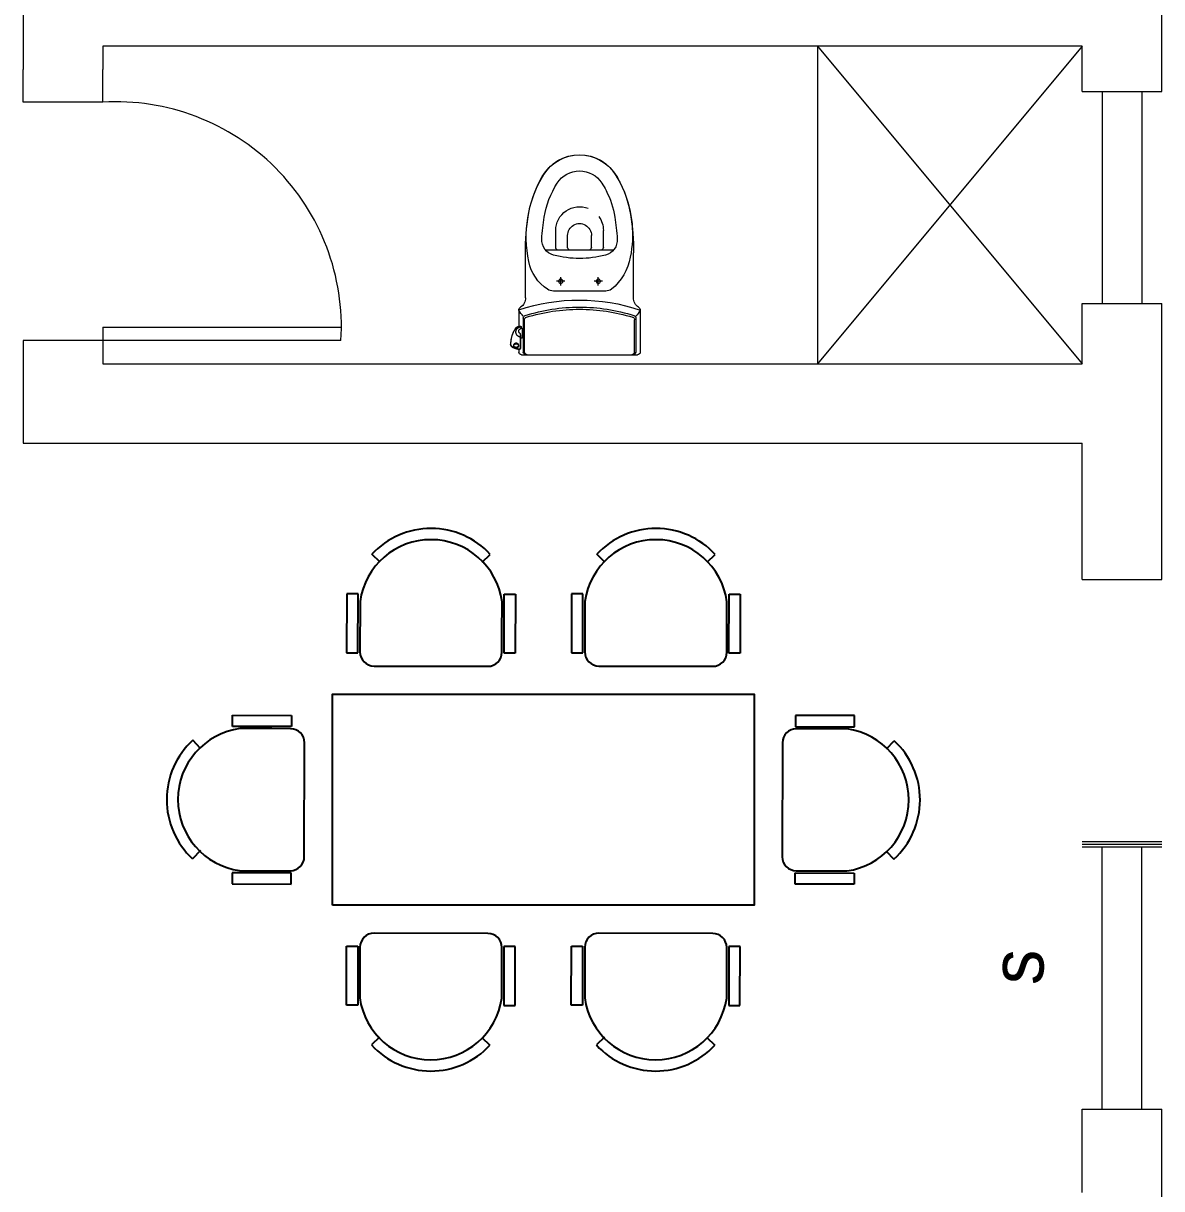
# Model space of a CAD drawing. Header units: inches. Extents: x -59 to 212, y 9 to 737.
# Drawn here: x -50.575 to -46.275, y 463.895 to 468.296 of the extents above; entities that cross this region are included whole.
import ezdxf

# ---------------------------------------------------------------- set-up
doc = ezdxf.new("R2010")
doc.units = ezdxf.units.IN
doc.header["$MEASUREMENT"] = 0
doc.linetypes.add('HIDDEN', pattern=[0.375, 0.25, -0.125])
for name, color, linetype in [('1', 8, 'Continuous'), ('A_WALL_3D', 1, 'Continuous'), ('BODY', 7, 'Continuous'), ('COVER', 7, 'Continuous'), ('DIM', 3, 'Continuous'), ('FUR', 6, 'Continuous'), ('HIDDEN', 8, 'HIDDEN')]:
    doc.layers.add(name, color=color, linetype=linetype)
doc.styles.add('STYLUS', font='stylu.ttf')

# ---------------------------------------------------------------- blocks, each defined once
blk = doc.blocks.new('CH4')
for p, q in [((-181.1, 370.2), (-209.8, 398.1)), ((182.5, 369.5), (211.3, 397.3)), ((-299.4, 257.2), (-299.8, 47.2)), ((-259.4, 257.2), (-299.4, 257.2)), ((-259.8, 47.2), (-259.4, 257.2)), ((260.2, 46.2), (260.6, 256.2)), ((260.6, 256.2), (300.6, 256.1)), ((300.6, 256.1), (300.2, 46.1)), ((-252.1, 230.5), (-252.4, 50.5)), ((252.8, 115.5), (253, 229.5)), ((252.6, 49.5), (252.8, 115.5)), ((-299.8, 47.2), (-259.8, 47.2)), ((300.2, 46.1), (260.2, 46.2)), ((-202.5, 0.4), (202.5, -0.4))]:
    blk.add_line(p, q)
for centre, radius, start, end in [((0.4, 203.7), 286.3, 42.5533, 137.2265), ((0.4, 195), 255, 7.7698, 172.01), ((-202.4, 50.4), 50, 179.8899, 269.8899), ((202.6, 49.6), 50, 269.8899, 359.8899)]:
    blk.add_arc(centre, radius, start, end)
blk = doc.blocks.new('MEET4')
at = {"layer": 'FUR'}
blk.add_lwpolyline([(-750, -375), (-750, 375), (750, 375), (750, -375)], close=True, dxfattribs=at)
for p in [(-400, 475), (400, 475)]:
    blk.add_blockref('CH4', p, dxfattribs=at)
for p, rotation in [((-850, 0), 90), ((850, 0), 270), ((-400, -475), 180), ((400, -475), 180)]:
    blk.add_blockref('CH4', p, dxfattribs=dict(at, rotation=rotation))

msp = doc.modelspace()

# ---------------------------------------------------------------- linework, layer by layer
at = {"lineweight": 0}
for p, q in [((-46.27515, 468.03771), (-46.27515, 470.95211)), ((-50.57515, 468.63954), (-50.57515, 468.12161)), ((-50.27515, 468.20943), (-50.27515, 468.12161)), ((-46.57515, 468.20943), (-50.27515, 468.20943)), ((-46.57515, 468.20943), (-47.57515, 468.20943)), ((-46.57515, 468.03771), (-46.57515, 468.20943)), ((-50.57515, 467.99743), (-50.57515, 468.12161)), ((-50.27515, 467.99743), (-50.27515, 468.12161)), ((-46.57515, 468.03771), (-46.27515, 468.03771)), ((-46.50015, 468.03771), (-46.50015, 467.23771)), ((-46.35015, 468.03771), (-46.35015, 467.23771)), ((-50.27499, 467.99743), (-50.57515, 467.99743)), ((-46.57515, 467.00943), (-46.57515, 467.23771)), ((-46.57515, 467.23771), (-46.27515, 467.23771)), ((-46.27515, 466.19523), (-46.27515, 467.23771)), ((-50.57515, 467.0976), (-50.57515, 466.70943)), ((-50.27515, 467.0976), (-50.27515, 467.00943)), ((-50.27515, 467.00943), (-46.57515, 467.00943)), ((-50.57515, 466.70943), (-46.57515, 466.70943)), ((-46.57515, 466.19523), (-46.57515, 466.70943)), ((-46.57515, 466.19523), (-46.27515, 466.19523)), ((-46.57515, 465.20523), (-46.27515, 465.20523)), ((-46.57515, 465.19523), (-46.27515, 465.19523)), ((-46.57515, 465.18523), (-46.27515, 465.18523)), ((-46.50015, 464.19523), (-46.50015, 465.18523)), ((-46.35015, 464.19523), (-46.35015, 465.18523)), ((-46.57515, 463.87962), (-46.57515, 464.19523)), ((-46.57515, 464.19523), (-46.27515, 464.19523)), ((-46.27515, 463.31592), (-46.27515, 464.19523))]:
    msp.add_line(p, q, dxfattribs=at)
at = {"color": 177, "lineweight": 0, "true_color": 0x293189}
for p, q in [((-47.57515, 468.20943), (-47.57515, 467.00943)), ((-47.57515, 468.20943), (-46.57515, 467.00943)), ((-46.57515, 468.20943), (-47.57515, 467.00943))]:
    msp.add_line(p, q, dxfattribs=at)
at = {"color": 2, "lineweight": 0}
for p, q in [((-50.27515, 467.1476), (-49.37515, 467.14744)), ((-50.27515, 467.1476), (-50.27515, 467.0976)), ((-49.37516, 467.09744), (-50.27516, 467.0976))]:
    msp.add_line(p, q, dxfattribs=at)
at = {"color": 7, "lineweight": 0}
msp.add_line((-50.27515, 467.0976), (-50.57515, 467.0976), dxfattribs=at)
at = {"layer": '1', "color": 177, "linetype": 'ByBlock', "lineweight": 0, "true_color": 0x293189}
for p, q in [((-48.72428, 467.12919), (-48.7252, 467.12724)), ((-48.72332, 467.13112), (-48.72428, 467.12919)), ((-48.72423, 467.12763), (-48.72327, 467.12966)), ((-48.72232, 467.13301), (-48.72332, 467.13112)), ((-48.72327, 467.12966), (-48.72227, 467.13165)), ((-48.72128, 467.13488), (-48.72232, 467.13301)), ((-48.72227, 467.13165), (-48.72118, 467.13372)), ((-48.7202, 467.13671), (-48.72128, 467.13488)), ((-48.72118, 467.13372), (-48.72003, 467.13574)), ((-48.71908, 467.13852), (-48.7202, 467.13671)), ((-48.72003, 467.13574), (-48.71884, 467.13773)), ((-48.71792, 467.14029), (-48.71908, 467.13852)), ((-48.71884, 467.13773), (-48.71759, 467.13968)), ((-48.71671, 467.14203), (-48.71792, 467.14029)), ((-48.71759, 467.13968), (-48.7163, 467.14159)), ((-48.71547, 467.14373), (-48.71671, 467.14203)), ((-48.7163, 467.14159), (-48.7149, 467.14354)), ((-48.71559, 467.13151), (-48.71564, 467.13046)), ((-48.71564, 467.13046), (-48.71563, 467.12941)), ((-48.71563, 467.12941), (-48.71555, 467.12836)), ((-48.71549, 467.13232), (-48.71559, 467.13151)), ((-48.71555, 467.12836), (-48.71543, 467.12756)), ((-48.71535, 467.13313), (-48.71549, 467.13232)), ((-48.71419, 467.14541), (-48.71547, 467.14373)), ((-48.71517, 467.13394), (-48.71535, 467.13313)), ((-48.71494, 467.13473), (-48.71517, 467.13394)), ((-48.71468, 467.13549), (-48.71494, 467.13473)), ((-48.7149, 467.14354), (-48.71345, 467.14544)), ((-48.71438, 467.13625), (-48.71468, 467.13549)), ((-48.71404, 467.13698), (-48.71438, 467.13625)), ((-48.71401, 467.14562), (-48.71419, 467.14541)), ((-48.71366, 467.13771), (-48.71404, 467.13698)), ((-48.714, 467.14563), (-48.71378, 467.1459)), ((-48.71378, 467.1459), (-48.71348, 467.14622)), ((-48.71323, 467.13846), (-48.71366, 467.13771)), ((-48.71348, 467.14622), (-48.71317, 467.14654)), ((-48.71345, 467.14544), (-48.71298, 467.14601)), ((-48.71275, 467.13919), (-48.71323, 467.13846)), ((-48.71317, 467.14654), (-48.71285, 467.14685)), ((-48.71298, 467.14601), (-48.71246, 467.14656)), ((-48.71285, 467.14685), (-48.71251, 467.14716)), ((-48.71223, 467.1399), (-48.71275, 467.13919)), ((-48.71251, 467.14716), (-48.71216, 467.14746)), ((-48.71246, 467.14656), (-48.7119, 467.14708)), ((-48.71167, 467.14059), (-48.71223, 467.1399)), ((-48.71216, 467.14746), (-48.71179, 467.14775)), ((-48.7119, 467.14708), (-48.71128, 467.14759)), ((-48.71179, 467.14775), (-48.71141, 467.14804)), ((-48.71109, 467.14124), (-48.71167, 467.14059)), ((-48.71141, 467.14804), (-48.71102, 467.14831)), ((-48.71128, 467.14759), (-48.71063, 467.14807)), ((-48.71048, 467.14187), (-48.71109, 467.14124)), ((-48.71102, 467.14831), (-48.71061, 467.14858)), ((-48.71063, 467.14807), (-48.70995, 467.14853)), ((-48.71061, 467.14858), (-48.71019, 467.14885)), ((-48.70984, 467.14248), (-48.71048, 467.14187)), ((-48.71019, 467.14885), (-48.70976, 467.1491)), ((-48.70995, 467.14853), (-48.70925, 467.14895)), ((-48.70916, 467.14307), (-48.70984, 467.14248)), ((-48.70976, 467.1491), (-48.70931, 467.14935)), ((-48.70931, 467.14935), (-48.70886, 467.14958)), ((-48.70925, 467.14895), (-48.70853, 467.14933)), ((-48.70843, 467.14365), (-48.70916, 467.14307)), ((-48.70886, 467.14958), (-48.70839, 467.14981)), ((-48.70853, 467.14933), (-48.70779, 467.14969)), ((-48.70767, 467.14421), (-48.70843, 467.14365)), ((-48.70839, 467.14981), (-48.7079, 467.15003)), ((-48.7079, 467.15003), (-48.70741, 467.15025)), ((-48.70779, 467.14969), (-48.707, 467.15004)), ((-48.70688, 467.14474), (-48.70767, 467.14421)), ((-48.70741, 467.15025), (-48.7069, 467.15045)), ((-48.707, 467.15004), (-48.7062, 467.15035)), ((-48.7069, 467.15045), (-48.70639, 467.15064)), ((-48.70606, 467.14525), (-48.70688, 467.14474)), ((-48.70639, 467.15064), (-48.70586, 467.15082)), ((-48.7062, 467.15035), (-48.70538, 467.15063)), ((-48.70524, 467.14571), (-48.70606, 467.14525)), ((-48.70586, 467.15082), (-48.70533, 467.15099)), ((-48.70538, 467.15063), (-48.70458, 467.15088)), ((-48.70533, 467.15099), (-48.70479, 467.15116)), ((-48.70439, 467.14615), (-48.70524, 467.14571)), ((-48.70479, 467.15116), (-48.70424, 467.15131)), ((-48.70458, 467.15088), (-48.70377, 467.1511)), ((-48.70352, 467.14656), (-48.70439, 467.14615)), ((-48.70424, 467.15131), (-48.70368, 467.15145)), ((-48.70384, 467.13289), (-48.70381, 467.13365)), ((-48.70381, 467.13213), (-48.70384, 467.13289)), ((-48.70381, 467.13365), (-48.70373, 467.1344)), ((-48.70372, 467.13138), (-48.70381, 467.13213)), ((-48.70377, 467.1511), (-48.70294, 467.15129)), ((-48.70373, 467.1344), (-48.70358, 467.13514)), ((-48.70357, 467.13067), (-48.70372, 467.13138)), ((-48.70368, 467.15145), (-48.70311, 467.15158)), ((-48.70358, 467.13514), (-48.70336, 467.13588)), ((-48.70338, 467.12997), (-48.70357, 467.13067)), ((-48.70263, 467.14694), (-48.70352, 467.14656)), ((-48.70313, 467.12928), (-48.70338, 467.12997)), ((-48.70336, 467.13588), (-48.70309, 467.13661)), ((-48.70282, 467.12859), (-48.70313, 467.12928)), ((-48.70311, 467.15158), (-48.70253, 467.1517)), ((-48.70309, 467.13661), (-48.70275, 467.13732)), ((-48.70294, 467.15129), (-48.7021, 467.15147)), ((-48.70247, 467.12793), (-48.70282, 467.12859)), ((-48.70275, 467.13732), (-48.70235, 467.138)), ((-48.70156, 467.14735), (-48.70263, 467.14694)), ((-48.70253, 467.1517), (-48.70223, 467.15176)), ((-48.70208, 467.1273), (-48.70247, 467.12793)), ((-48.70235, 467.138), (-48.70189, 467.13866)), ((-48.70223, 467.15176), (-48.70044, 467.15209)), ((-48.7021, 467.15147), (-48.69939, 467.15196)), ((-48.70189, 467.13866), (-48.70139, 467.13928)), ((-48.70046, 467.14773), (-48.70156, 467.14735)), ((-48.70139, 467.13928), (-48.70084, 467.13986)), ((-48.70084, 467.13986), (-48.70023, 467.14042)), ((-48.69934, 467.14807), (-48.70046, 467.14773)), ((-48.70044, 467.15209), (-48.69952, 467.15226)), ((-48.70023, 467.14042), (-48.69957, 467.14093)), ((-48.69957, 467.14093), (-48.69887, 467.14141)), ((-48.69952, 467.15226), (-48.69935, 467.15228)), ((-48.69939, 467.15196), (-48.69906, 467.15201)), ((-48.69935, 467.15228), (-48.69909, 467.15231)), ((-48.6982, 467.14836), (-48.69934, 467.14807)), ((-48.69909, 467.15231), (-48.69883, 467.15233)), ((-48.69906, 467.15201), (-48.69873, 467.15203)), ((-48.69887, 467.14141), (-48.69825, 467.14177)), ((-48.69883, 467.15233), (-48.69857, 467.15233)), ((-48.69873, 467.15203), (-48.6984, 467.15202)), ((-48.69857, 467.15233), (-48.69832, 467.15233)), ((-48.6984, 467.15202), (-48.69807, 467.15198)), ((-48.69832, 467.15233), (-48.69806, 467.1523)), ((-48.69825, 467.14177), (-48.69761, 467.14211)), ((-48.69705, 467.14862), (-48.6982, 467.14836)), ((-48.69807, 467.15198), (-48.69775, 467.15192)), ((-48.69806, 467.1523), (-48.69781, 467.15227)), ((-48.69781, 467.15227), (-48.69757, 467.15222)), ((-48.69775, 467.15192), (-48.69745, 467.15183)), ((-48.69761, 467.14211), (-48.69694, 467.14241)), ((-48.69757, 467.15222), (-48.69732, 467.15216)), ((-48.69745, 467.15183), (-48.69716, 467.15172)), ((-48.69732, 467.15216), (-48.69708, 467.15209)), ((-48.69716, 467.15172), (-48.69689, 467.15159)), ((-48.69708, 467.15209), (-48.69684, 467.152)), ((-48.69588, 467.14883), (-48.69705, 467.14862)), ((-48.69694, 467.14241), (-48.69661, 467.1427)), ((-48.69685, 467.14266), (-48.69694, 467.14241)), ((-48.69694, 467.14241), (-48.69694, 467.14241)), ((-48.69689, 467.15159), (-48.69665, 467.15143)), ((-48.69676, 467.14295), (-48.69685, 467.14266)), ((-48.69684, 467.152), (-48.69661, 467.1519)), ((-48.69667, 467.14325), (-48.69676, 467.14295)), ((-48.69658, 467.14359), (-48.69667, 467.14325)), ((-48.69665, 467.15143), (-48.69643, 467.15125)), ((-48.69661, 467.1519), (-48.6964, 467.15179)), ((-48.69661, 467.1427), (-48.69628, 467.14295)), ((-48.69647, 467.1441), (-48.69658, 467.14359)), ((-48.69637, 467.14466), (-48.69647, 467.1441)), ((-48.69643, 467.15125), (-48.69625, 467.15106)), ((-48.6964, 467.15179), (-48.69619, 467.15167)), ((-48.69627, 467.14529), (-48.69637, 467.14466)), ((-48.69628, 467.14295), (-48.69606, 467.14308)), ((-48.69618, 467.14595), (-48.69627, 467.14529)), ((-48.69625, 467.15106), (-48.69609, 467.15084)), ((-48.69619, 467.15167), (-48.696, 467.15154)), ((-48.69609, 467.14666), (-48.69618, 467.14595)), ((-48.69609, 467.15084), (-48.69597, 467.15062)), ((-48.69601, 467.14743), (-48.69609, 467.14666)), ((-48.69606, 467.14308), (-48.69585, 467.1432)), ((-48.69594, 467.14811), (-48.69601, 467.14743)), ((-48.696, 467.15154), (-48.69581, 467.15139)), ((-48.69597, 467.15062), (-48.69588, 467.15038)), ((-48.69588, 467.14883), (-48.69594, 467.14811)), ((-48.69588, 467.15038), (-48.69583, 467.15014)), ((-48.69582, 467.14983), (-48.69588, 467.14883)), ((-48.69585, 467.1432), (-48.69565, 467.14329)), ((-48.69583, 467.15014), (-48.69582, 467.14983)), ((-48.69581, 467.15139), (-48.69564, 467.15124)), ((-48.69565, 467.14329), (-48.69552, 467.14334)), ((-48.69564, 467.15124), (-48.69549, 467.15107)), ((-48.69552, 467.14334), (-48.69542, 467.14338)), ((-48.69549, 467.15107), (-48.69534, 467.1509)), ((-48.69542, 467.14338), (-48.69539, 467.14338)), ((-48.69534, 467.1509), (-48.69521, 467.15072)), ((-48.69528, 467.14339), (-48.69522, 467.14385)), ((-48.69522, 467.14385), (-48.69516, 467.14435)), ((-48.69521, 467.15072), (-48.6951, 467.15053)), ((-48.69516, 467.14435), (-48.6951, 467.14488)), ((-48.6951, 467.15053), (-48.695, 467.15034)), ((-48.6951, 467.14488), (-48.69504, 467.14545)), ((-48.69504, 467.14545), (-48.69499, 467.14607)), ((-48.695, 467.15034), (-48.69492, 467.15014)), ((-48.69499, 467.14607), (-48.69494, 467.14673)), ((-48.69494, 467.14673), (-48.69488, 467.14743)), ((-48.69492, 467.15014), (-48.69486, 467.14994)), ((-48.69488, 467.14743), (-48.69483, 467.14816)), ((-48.69486, 467.14994), (-48.69481, 467.14974)), ((-48.69483, 467.14816), (-48.69477, 467.14914)), ((-48.69481, 467.14974), (-48.69478, 467.14954)), ((-48.69478, 467.14954), (-48.69478, 467.14949)), ((-48.69478, 467.14948), (-48.69478, 467.14949)), ((-48.69477, 467.14914), (-48.69478, 467.14948)), ((-48.69477, 467.14914), (-48.69469, 467.14822)), ((-48.69475, 467.14925), (-48.6946, 467.14752)), ((-48.69469, 467.14822), (-48.6946, 467.14729)), ((-48.6946, 467.14752), (-48.69459, 467.1474)), ((-48.6946, 467.14729), (-48.69459, 467.14717)), ((-48.69459, 467.14633), (-48.6946, 467.1456)), ((-48.6946, 467.1456), (-48.6946, 467.14487)), ((-48.6946, 467.14487), (-48.6946, 467.14411)), ((-48.6946, 467.14411), (-48.6946, 467.14355)), ((-48.69459, 467.1474), (-48.69458, 467.14735)), ((-48.69459, 467.14717), (-48.69458, 467.14705)), ((-48.69458, 467.14704), (-48.69459, 467.14633)), ((-48.69458, 467.14735), (-48.69458, 467.14729)), ((-48.69458, 467.14729), (-48.69458, 467.14705)), ((-48.69458, 467.14705), (-48.69458, 467.14704)), ((-48.69095, 467.1434), (-48.69095, 467.10642)), ((-48.73457, 467.08523), (-48.73458, 467.08487)), ((-48.73457, 467.08523), (-48.73458, 467.08487)), ((-48.73458, 467.08487), (-48.73457, 467.08443)), ((-48.73457, 467.08399), (-48.73458, 467.08423)), ((-48.73448, 467.08748), (-48.73457, 467.08523)), ((-48.73457, 467.08443), (-48.73452, 467.08364)), ((-48.73456, 467.08377), (-48.73457, 467.08399)), ((-48.73436, 467.08971), (-48.73448, 467.08748)), ((-48.73419, 467.09194), (-48.73436, 467.08971)), ((-48.73398, 467.09415), (-48.73419, 467.09194)), ((-48.73374, 467.09635), (-48.73398, 467.09415)), ((-48.73338, 467.09896), (-48.73374, 467.09635)), ((-48.73364, 467.08552), (-48.73354, 467.08807)), ((-48.73363, 467.08469), (-48.73364, 467.08552)), ((-48.73358, 467.08386), (-48.73363, 467.08469)), ((-48.73347, 467.08303), (-48.73358, 467.08386)), ((-48.73354, 467.08807), (-48.73338, 467.09061)), ((-48.73298, 467.10156), (-48.73338, 467.09896)), ((-48.73338, 467.09061), (-48.73318, 467.09312)), ((-48.73318, 467.09312), (-48.73292, 467.09563)), ((-48.73251, 467.10413), (-48.73298, 467.10156)), ((-48.73292, 467.09563), (-48.73261, 467.09811)), ((-48.73261, 467.09811), (-48.73225, 467.1006)), ((-48.73198, 467.10667), (-48.73251, 467.10413)), ((-48.73225, 467.1006), (-48.73183, 467.10308)), ((-48.7314, 467.10919), (-48.73198, 467.10667)), ((-48.73183, 467.10308), (-48.73136, 467.10553)), ((-48.73077, 467.11168), (-48.7314, 467.10919)), ((-48.73136, 467.10553), (-48.73084, 467.10796)), ((-48.73084, 467.10796), (-48.73026, 467.11035)), ((-48.73007, 467.11413), (-48.73077, 467.11168)), ((-48.73026, 467.11035), (-48.72967, 467.11261)), ((-48.72933, 467.11656), (-48.73007, 467.11413)), ((-48.72967, 467.11261), (-48.72903, 467.11484)), ((-48.72859, 467.11875), (-48.72933, 467.11656)), ((-48.72903, 467.11484), (-48.72834, 467.11705)), ((-48.72781, 467.12092), (-48.72859, 467.11875)), ((-48.72834, 467.11705), (-48.72761, 467.11922)), ((-48.72699, 467.12305), (-48.72781, 467.12092)), ((-48.72761, 467.11922), (-48.72683, 467.12137)), ((-48.72611, 467.12516), (-48.72699, 467.12305)), ((-48.72683, 467.12137), (-48.72601, 467.12349)), ((-48.7252, 467.12724), (-48.72611, 467.12516)), ((-48.72601, 467.12349), (-48.72514, 467.12558)), ((-48.72514, 467.12558), (-48.72423, 467.12763)), ((-48.72161, 467.08386), (-48.72209, 467.08328)), ((-48.72109, 467.0844), (-48.72161, 467.08386)), ((-48.72053, 467.08489), (-48.72109, 467.0844)), ((-48.71994, 467.08534), (-48.72053, 467.08489)), ((-48.71931, 467.08575), (-48.71994, 467.08534)), ((-48.71849, 467.08619), (-48.71931, 467.08575)), ((-48.71901, 467.08375), (-48.71836, 467.08415)), ((-48.71764, 467.08656), (-48.71849, 467.08619)), ((-48.71836, 467.08415), (-48.71768, 467.08449)), ((-48.71768, 467.08449), (-48.71697, 467.08479)), ((-48.71676, 467.08686), (-48.71764, 467.08656)), ((-48.71697, 467.08479), (-48.71624, 467.08502)), ((-48.71587, 467.08709), (-48.71676, 467.08686)), ((-48.71624, 467.08502), (-48.71549, 467.0852)), ((-48.71496, 467.08724), (-48.71587, 467.08709)), ((-48.71549, 467.0852), (-48.71474, 467.08532)), ((-48.71543, 467.12756), (-48.71528, 467.12675)), ((-48.71528, 467.12675), (-48.71508, 467.12595)), ((-48.71508, 467.12595), (-48.71484, 467.12516)), ((-48.71404, 467.08733), (-48.71496, 467.08724)), ((-48.71484, 467.12516), (-48.71448, 467.12415)), ((-48.71474, 467.08532), (-48.71397, 467.08539)), ((-48.71448, 467.12415), (-48.71404, 467.12315)), ((-48.71404, 467.12315), (-48.71354, 467.12217)), ((-48.71312, 467.08734), (-48.71404, 467.08733)), ((-48.71397, 467.08539), (-48.7132, 467.0854)), ((-48.71354, 467.12217), (-48.71312, 467.12143)), ((-48.7132, 467.0854), (-48.71244, 467.08535)), ((-48.71312, 467.12143), (-48.71265, 467.12071)), ((-48.71221, 467.08728), (-48.71312, 467.08734)), ((-48.71265, 467.12071), (-48.71215, 467.12)), ((-48.71244, 467.08535), (-48.71168, 467.08525)), ((-48.7113, 467.08715), (-48.71221, 467.08728)), ((-48.71215, 467.12), (-48.71162, 467.11931)), ((-48.71168, 467.08525), (-48.71094, 467.08509)), ((-48.71162, 467.11931), (-48.71086, 467.11844)), ((-48.71041, 467.08695), (-48.7113, 467.08715)), ((-48.71094, 467.08509), (-48.71021, 467.08488)), ((-48.71086, 467.11844), (-48.71005, 467.11759)), ((-48.70954, 467.08668), (-48.71041, 467.08695)), ((-48.71021, 467.08488), (-48.70951, 467.08461)), ((-48.71005, 467.11759), (-48.70918, 467.11679)), ((-48.70869, 467.08633), (-48.70954, 467.08668)), ((-48.70951, 467.08461), (-48.70896, 467.08435)), ((-48.70918, 467.11679), (-48.70848, 467.1162)), ((-48.70896, 467.08435), (-48.70844, 467.08406)), ((-48.70804, 467.08601), (-48.70869, 467.08633)), ((-48.70848, 467.1162), (-48.70775, 467.11563)), ((-48.70844, 467.08406), (-48.70794, 467.08373)), ((-48.70741, 467.08563), (-48.70804, 467.08601)), ((-48.70775, 467.11563), (-48.70699, 467.11509)), ((-48.70682, 467.08521), (-48.70741, 467.08563)), ((-48.70699, 467.11509), (-48.70621, 467.11458)), ((-48.70625, 467.08475), (-48.70682, 467.08521)), ((-48.70573, 467.08424), (-48.70625, 467.08475)), ((-48.70621, 467.11458), (-48.7054, 467.1141)), ((-48.70533, 467.08378), (-48.70573, 467.08424)), ((-48.7054, 467.1141), (-48.70457, 467.11364)), ((-48.70457, 467.11364), (-48.70372, 467.11322)), ((-48.70372, 467.11322), (-48.70285, 467.11283)), ((-48.70285, 467.11283), (-48.70194, 467.11246)), ((-48.70164, 467.1267), (-48.70208, 467.1273)), ((-48.70194, 467.11246), (-48.70101, 467.11212)), ((-48.70115, 467.12611), (-48.70164, 467.1267)), ((-48.70062, 467.12556), (-48.70115, 467.12611)), ((-48.70101, 467.11212), (-48.70006, 467.11182)), ((-48.70005, 467.12504), (-48.70062, 467.12556)), ((-48.70006, 467.11182), (-48.69909, 467.11156)), ((-48.69954, 467.12463), (-48.70005, 467.12504)), ((-48.69901, 467.12425), (-48.69954, 467.12463)), ((-48.69909, 467.11156), (-48.69842, 467.1114)), ((-48.69845, 467.1239), (-48.69901, 467.12425)), ((-48.69854, 467.08436), (-48.69861, 467.08129)), ((-48.69846, 467.08742), (-48.69854, 467.08436)), ((-48.69839, 467.09043), (-48.69846, 467.08742)), ((-48.69787, 467.12357), (-48.69845, 467.1239)), ((-48.69842, 467.1114), (-48.69774, 467.11125)), ((-48.69831, 467.09342), (-48.69839, 467.09043)), ((-48.69822, 467.09639), (-48.69831, 467.09342)), ((-48.69814, 467.09935), (-48.69822, 467.09639)), ((-48.69805, 467.10227), (-48.69814, 467.09935)), ((-48.69797, 467.10469), (-48.69805, 467.10227)), ((-48.69789, 467.10709), (-48.69797, 467.10469)), ((-48.6978, 467.10948), (-48.69789, 467.10709)), ((-48.69787, 467.12357), (-48.69783, 467.12258)), ((-48.6976, 467.12267), (-48.69787, 467.12357)), ((-48.69787, 467.12357), (-48.69787, 467.12357)), ((-48.69783, 467.12258), (-48.69779, 467.12158)), ((-48.69774, 467.11125), (-48.6978, 467.10948)), ((-48.69779, 467.12158), (-48.69776, 467.12057)), ((-48.69776, 467.12057), (-48.69774, 467.11957)), ((-48.69774, 467.11957), (-48.69772, 467.11857)), ((-48.69773, 467.11182), (-48.69774, 467.11125)), ((-48.69772, 467.1124), (-48.69773, 467.11182)), ((-48.69772, 467.11857), (-48.6977, 467.11758)), ((-48.69771, 467.11299), (-48.69772, 467.1124)), ((-48.6977, 467.11359), (-48.69771, 467.11299)), ((-48.6977, 467.11758), (-48.6977, 467.11656)), ((-48.6977, 467.11656), (-48.69769, 467.11556)), ((-48.69769, 467.11456), (-48.6977, 467.11359)), ((-48.69769, 467.11556), (-48.69769, 467.11456)), ((-48.69732, 467.12177), (-48.6976, 467.12267)), ((-48.69734, 467.08501), (-48.69741, 467.08216)), ((-48.69727, 467.08784), (-48.69734, 467.08501)), ((-48.69714, 467.12118), (-48.69732, 467.12177)), ((-48.6972, 467.09065), (-48.69727, 467.08784)), ((-48.69712, 467.09345), (-48.6972, 467.09065)), ((-48.69696, 467.12059), (-48.69714, 467.12118)), ((-48.69704, 467.09623), (-48.69712, 467.09345)), ((-48.69696, 467.09899), (-48.69704, 467.09623)), ((-48.6968, 467.12), (-48.69696, 467.12059)), ((-48.69688, 467.10169), (-48.69696, 467.09899)), ((-48.69685, 467.10251), (-48.69688, 467.10173)), ((-48.69688, 467.10173), (-48.69688, 467.10169)), ((-48.69687, 467.10171), (-48.69687, 467.10169)), ((-48.69682, 467.10326), (-48.69685, 467.10251)), ((-48.69678, 467.10401), (-48.69682, 467.10326)), ((-48.6967, 467.11956), (-48.6968, 467.12)), ((-48.69674, 467.10473), (-48.69678, 467.10401)), ((-48.6967, 467.10541), (-48.69674, 467.10473)), ((-48.69661, 467.11913), (-48.6967, 467.11956)), ((-48.69665, 467.10604), (-48.6967, 467.10541)), ((-48.69668, 467.11078), (-48.69665, 467.11165)), ((-48.69665, 467.11165), (-48.69662, 467.11254)), ((-48.69661, 467.10663), (-48.69665, 467.10604)), ((-48.69662, 467.11254), (-48.6966, 467.11345)), ((-48.69655, 467.11871), (-48.69661, 467.11913)), ((-48.69656, 467.10716), (-48.69661, 467.10663)), ((-48.6966, 467.11345), (-48.69658, 467.11437)), ((-48.69658, 467.11437), (-48.69656, 467.11533)), ((-48.69656, 467.11533), (-48.69654, 467.11631)), ((-48.6965, 467.10765), (-48.69656, 467.10716)), ((-48.69652, 467.11828), (-48.69655, 467.11871)), ((-48.69654, 467.11631), (-48.69653, 467.11729)), ((-48.69653, 467.11729), (-48.69652, 467.11828)), ((-48.69645, 467.10808), (-48.6965, 467.10765)), ((-48.69639, 467.10846), (-48.69645, 467.10808)), ((-48.69634, 467.10879), (-48.69639, 467.10846)), ((-48.69636, 467.10856), (-48.69629, 467.10866)), ((-48.69634, 467.10867), (-48.69635, 467.10861)), ((-48.69628, 467.10906), (-48.69634, 467.10879)), ((-48.69632, 467.10877), (-48.69634, 467.10867)), ((-48.6963, 467.10884), (-48.69632, 467.10877)), ((-48.69628, 467.1089), (-48.6963, 467.10884)), ((-48.69629, 467.10866), (-48.69616, 467.10887)), ((-48.69622, 467.10927), (-48.69628, 467.10906)), ((-48.69627, 467.10895), (-48.69628, 467.1089)), ((-48.69626, 467.10897), (-48.69627, 467.10895)), ((-48.69625, 467.10898), (-48.69626, 467.10897)), ((-48.69625, 467.10899), (-48.69625, 467.10898)), ((-48.69615, 467.10943), (-48.69622, 467.10927)), ((-48.69616, 467.10887), (-48.6961, 467.10903)), ((-48.69609, 467.10952), (-48.69615, 467.10943)), ((-48.6961, 467.10903), (-48.69605, 467.10919)), ((-48.69603, 467.10956), (-48.69609, 467.10952)), ((-48.69605, 467.10919), (-48.69603, 467.10936)), ((-48.69603, 467.10936), (-48.69603, 467.10956)), ((-48.73451, 467.08311), (-48.73456, 467.08377)), ((-48.73452, 467.08364), (-48.73443, 467.08285)), ((-48.73439, 467.08224), (-48.73451, 467.08311)), ((-48.73443, 467.08285), (-48.73429, 467.08204)), ((-48.73423, 467.08141), (-48.73439, 467.08224)), ((-48.73429, 467.08204), (-48.73409, 467.08124)), ((-48.73401, 467.08058), (-48.73423, 467.08141)), ((-48.73409, 467.08124), (-48.73386, 467.08045)), ((-48.73374, 467.07977), (-48.73401, 467.08058)), ((-48.73386, 467.08045), (-48.73358, 467.0797)), ((-48.73343, 467.07901), (-48.73374, 467.07977)), ((-48.73358, 467.0797), (-48.73326, 467.07896)), ((-48.73331, 467.08223), (-48.73347, 467.08303)), ((-48.73308, 467.07826), (-48.73343, 467.07901)), ((-48.7331, 467.08145), (-48.73331, 467.08223)), ((-48.73326, 467.07896), (-48.73289, 467.07825)), ((-48.73284, 467.08068), (-48.7331, 467.08145)), ((-48.73268, 467.07754), (-48.73308, 467.07826)), ((-48.73289, 467.07825), (-48.73248, 467.07753)), ((-48.73255, 467.07997), (-48.73284, 467.08068)), ((-48.73225, 467.07686), (-48.73268, 467.07754)), ((-48.73222, 467.07927), (-48.73255, 467.07997)), ((-48.73248, 467.07753), (-48.73202, 467.07684)), ((-48.73179, 467.0762), (-48.73225, 467.07686)), ((-48.73185, 467.07859), (-48.73222, 467.07927)), ((-48.73202, 467.07684), (-48.73152, 467.07617)), ((-48.73145, 467.07795), (-48.73185, 467.07859)), ((-48.73129, 467.07556), (-48.73179, 467.0762)), ((-48.73152, 467.07617), (-48.73095, 467.0755)), ((-48.73102, 467.07734), (-48.73145, 467.07795)), ((-48.73073, 467.07494), (-48.73129, 467.07556)), ((-48.73055, 467.07674), (-48.73102, 467.07734)), ((-48.73095, 467.0755), (-48.73034, 467.07487)), ((-48.73014, 467.07435), (-48.73073, 467.07494)), ((-48.73003, 467.07616), (-48.73055, 467.07674)), ((-48.73034, 467.07487), (-48.72969, 467.07427)), ((-48.72951, 467.07379), (-48.73014, 467.07435)), ((-48.72947, 467.07561), (-48.73003, 467.07616)), ((-48.72969, 467.07427), (-48.72899, 467.0737)), ((-48.72887, 467.07329), (-48.72951, 467.07379)), ((-48.72889, 467.07509), (-48.72947, 467.07561)), ((-48.72899, 467.0737), (-48.72824, 467.07316)), ((-48.72829, 467.07461), (-48.72889, 467.07509)), ((-48.7282, 467.07281), (-48.72887, 467.07329)), ((-48.72766, 467.07417), (-48.72829, 467.07461)), ((-48.72824, 467.07316), (-48.72747, 467.07267)), ((-48.7275, 467.07238), (-48.7282, 467.07281)), ((-48.72701, 467.07376), (-48.72766, 467.07417)), ((-48.72668, 467.07188), (-48.72748, 467.07234)), ((-48.72589, 467.07146), (-48.72747, 467.07236)), ((-48.72542, 467.07286), (-48.72701, 467.07376)), ((-48.72577, 467.07138), (-48.72668, 467.07188)), ((-48.72424, 467.07059), (-48.72589, 467.07146)), ((-48.72486, 467.07089), (-48.72577, 467.07138)), ((-48.72381, 467.072), (-48.72542, 467.07286)), ((-48.72394, 467.07041), (-48.72486, 467.07089)), ((-48.72257, 467.06976), (-48.72424, 467.07059)), ((-48.72301, 467.06995), (-48.72394, 467.07041)), ((-48.72217, 467.07119), (-48.72381, 467.072)), ((-48.72371, 467.07926), (-48.72375, 467.07863)), ((-48.72375, 467.07863), (-48.72373, 467.078)), ((-48.72373, 467.078), (-48.72367, 467.07738)), ((-48.72362, 467.07988), (-48.72371, 467.07926)), ((-48.72367, 467.07738), (-48.72356, 467.07676)), ((-48.72347, 467.08049), (-48.72362, 467.07988)), ((-48.72356, 467.07676), (-48.72339, 467.07616)), ((-48.72328, 467.08109), (-48.72347, 467.08049)), ((-48.72339, 467.07616), (-48.72318, 467.07557)), ((-48.72305, 467.08167), (-48.72328, 467.08109)), ((-48.72318, 467.07557), (-48.72293, 467.075)), ((-48.72277, 467.08223), (-48.72305, 467.08167)), ((-48.72207, 467.0695), (-48.72301, 467.06995)), ((-48.72293, 467.075), (-48.72263, 467.07446)), ((-48.72245, 467.08277), (-48.72277, 467.08223)), ((-48.72263, 467.07446), (-48.72229, 467.07394)), ((-48.72088, 467.06897), (-48.72257, 467.06976)), ((-48.72209, 467.08328), (-48.72245, 467.08277)), ((-48.72229, 467.07394), (-48.72192, 467.07344)), ((-48.72051, 467.07042), (-48.72217, 467.07119)), ((-48.72113, 467.06906), (-48.72207, 467.0695)), ((-48.72205, 467.07859), (-48.72202, 467.07908)), ((-48.72204, 467.0781), (-48.72205, 467.07859)), ((-48.72199, 467.07761), (-48.72204, 467.0781)), ((-48.72202, 467.07908), (-48.72194, 467.07956)), ((-48.72189, 467.07713), (-48.72199, 467.07761)), ((-48.72194, 467.07956), (-48.72183, 467.08004)), ((-48.72192, 467.07344), (-48.72151, 467.07297)), ((-48.72175, 467.07666), (-48.72189, 467.07713)), ((-48.72183, 467.08004), (-48.72167, 467.0805)), ((-48.72158, 467.0762), (-48.72175, 467.07666)), ((-48.72167, 467.0805), (-48.72147, 467.08096)), ((-48.72137, 467.07576), (-48.72158, 467.0762)), ((-48.72151, 467.07297), (-48.72098, 467.07245)), ((-48.72147, 467.08096), (-48.72124, 467.0814)), ((-48.72111, 467.07533), (-48.72137, 467.07576)), ((-48.72124, 467.0814), (-48.72097, 467.08182)), ((-48.72018, 467.06864), (-48.72113, 467.06906)), ((-48.72084, 467.07492), (-48.72111, 467.07533)), ((-48.72098, 467.07245), (-48.72042, 467.07198)), ((-48.72097, 467.08182), (-48.72067, 467.08222)), ((-48.71916, 467.06823), (-48.72088, 467.06897)), ((-48.72053, 467.07454), (-48.72084, 467.07492)), ((-48.72067, 467.08222), (-48.72018, 467.08278)), ((-48.72018, 467.07417), (-48.72053, 467.07454)), ((-48.71883, 467.06969), (-48.72051, 467.07042)), ((-48.72042, 467.07198), (-48.71982, 467.07155)), ((-48.72018, 467.08278), (-48.71961, 467.08329)), ((-48.71975, 467.07376), (-48.72018, 467.07417)), ((-48.71922, 467.06823), (-48.72018, 467.06864)), ((-48.71982, 467.07155), (-48.71919, 467.07116)), ((-48.71928, 467.07339), (-48.71975, 467.07376)), ((-48.71961, 467.08329), (-48.71901, 467.08375)), ((-48.71878, 467.07305), (-48.71928, 467.07339)), ((-48.71825, 467.06784), (-48.71922, 467.06823)), ((-48.71919, 467.07116), (-48.71854, 467.07082)), ((-48.71714, 467.06743), (-48.71916, 467.06823)), ((-48.71685, 467.0689), (-48.71883, 467.06969)), ((-48.71825, 467.07275), (-48.71878, 467.07305)), ((-48.71854, 467.07082), (-48.71769, 467.07047)), ((-48.7177, 467.07249), (-48.71825, 467.07275)), ((-48.71728, 467.06746), (-48.71825, 467.06784)), ((-48.717, 467.07221), (-48.7177, 467.07249)), ((-48.71769, 467.07047), (-48.71682, 467.07019)), ((-48.7163, 467.06709), (-48.71728, 467.06746)), ((-48.71508, 467.06669), (-48.71714, 467.06743)), ((-48.71627, 467.07199), (-48.717, 467.07221)), ((-48.71483, 467.06817), (-48.71685, 467.0689)), ((-48.71682, 467.07019), (-48.71592, 467.06998)), ((-48.71531, 467.06674), (-48.7163, 467.06709)), ((-48.71553, 467.07183), (-48.71627, 467.07199)), ((-48.71592, 467.06998), (-48.71501, 467.06984)), ((-48.71477, 467.07173), (-48.71553, 467.07183)), ((-48.71432, 467.06641), (-48.71531, 467.06674)), ((-48.713, 467.06602), (-48.71508, 467.06669)), ((-48.71501, 467.06984), (-48.7141, 467.06978)), ((-48.71279, 467.06751), (-48.71483, 467.06817)), ((-48.71401, 467.07168), (-48.71477, 467.07173)), ((-48.71333, 467.06609), (-48.71432, 467.06641)), ((-48.7141, 467.06978), (-48.71318, 467.0698)), ((-48.71324, 467.07169), (-48.71401, 467.07168)), ((-48.71233, 467.06579), (-48.71333, 467.06609)), ((-48.71247, 467.07176), (-48.71324, 467.07169)), ((-48.71318, 467.0698), (-48.71226, 467.06989)), ((-48.7109, 467.06541), (-48.713, 467.06602)), ((-48.71073, 467.06691), (-48.71279, 467.06751)), ((-48.71172, 467.07188), (-48.71247, 467.07176)), ((-48.71133, 467.0655), (-48.71233, 467.06579)), ((-48.71226, 467.06989), (-48.71136, 467.07005)), ((-48.71097, 467.07207), (-48.71172, 467.07188)), ((-48.71136, 467.07005), (-48.71046, 467.07028)), ((-48.71032, 467.06523), (-48.71133, 467.0655)), ((-48.71024, 467.07231), (-48.71097, 467.07207)), ((-48.70878, 467.06487), (-48.7109, 467.06541)), ((-48.70865, 467.06638), (-48.71073, 467.06691)), ((-48.71046, 467.07028), (-48.70959, 467.07059)), ((-48.70931, 467.06497), (-48.71032, 467.06523)), ((-48.70953, 467.07261), (-48.71024, 467.07231)), ((-48.70959, 467.07059), (-48.70874, 467.07097)), ((-48.70886, 467.07296), (-48.70953, 467.07261)), ((-48.70829, 467.06473), (-48.70931, 467.06497)), ((-48.70821, 467.07338), (-48.70886, 467.07296)), ((-48.70664, 467.0644), (-48.70878, 467.06487)), ((-48.70874, 467.07097), (-48.70792, 467.07142)), ((-48.70656, 467.06592), (-48.70865, 467.06638)), ((-48.70727, 467.0645), (-48.70829, 467.06473)), ((-48.70761, 467.07384), (-48.70821, 467.07338)), ((-48.70794, 467.08373), (-48.70747, 467.08337)), ((-48.70792, 467.07142), (-48.7073, 467.07184)), ((-48.70705, 467.07437), (-48.70761, 467.07384)), ((-48.70747, 467.08337), (-48.70704, 467.08298)), ((-48.7073, 467.07184), (-48.70671, 467.0723)), ((-48.70625, 467.06429), (-48.70727, 467.0645)), ((-48.70655, 467.07494), (-48.70705, 467.07437)), ((-48.70704, 467.08298), (-48.7067, 467.08261)), ((-48.70671, 467.0723), (-48.70615, 467.07281)), ((-48.7067, 467.08261), (-48.70639, 467.08224)), ((-48.70448, 467.06399), (-48.70664, 467.0644)), ((-48.70444, 467.06552), (-48.70656, 467.06592)), ((-48.70625, 467.07535), (-48.70655, 467.07494)), ((-48.70639, 467.08224), (-48.70611, 467.08184)), ((-48.70599, 467.07577), (-48.70625, 467.07535)), ((-48.70522, 467.06409), (-48.70625, 467.06429)), ((-48.70615, 467.07281), (-48.70563, 467.07336)), ((-48.70611, 467.08184), (-48.70587, 467.08141)), ((-48.70576, 467.07621), (-48.70599, 467.07577)), ((-48.70587, 467.08141), (-48.70565, 467.08098)), ((-48.70556, 467.07668), (-48.70576, 467.07621)), ((-48.70565, 467.08098), (-48.70548, 467.08052)), ((-48.70563, 467.07336), (-48.70516, 467.07395)), ((-48.70541, 467.07715), (-48.70556, 467.07668)), ((-48.70548, 467.08052), (-48.70534, 467.08005)), ((-48.70529, 467.07763), (-48.70541, 467.07715)), ((-48.70534, 467.08005), (-48.70525, 467.07958)), ((-48.70495, 467.0833), (-48.70533, 467.08378)), ((-48.70522, 467.07811), (-48.70529, 467.07763)), ((-48.70525, 467.07958), (-48.7052, 467.07909)), ((-48.70519, 467.0786), (-48.70522, 467.07811)), ((-48.70419, 467.06391), (-48.70522, 467.06409)), ((-48.7052, 467.07909), (-48.70519, 467.0786)), ((-48.70516, 467.07395), (-48.7048, 467.07447)), ((-48.70462, 467.08278), (-48.70495, 467.0833)), ((-48.7048, 467.07447), (-48.70448, 467.07502)), ((-48.70432, 467.08225), (-48.70462, 467.08278)), ((-48.70448, 467.07502), (-48.7042, 467.07558)), ((-48.70231, 467.06366), (-48.70448, 467.06399)), ((-48.70232, 467.06519), (-48.70444, 467.06552)), ((-48.70407, 467.08168), (-48.70432, 467.08225)), ((-48.7042, 467.07558), (-48.70397, 467.07617)), ((-48.70315, 467.06375), (-48.70419, 467.06391)), ((-48.70386, 467.0811), (-48.70407, 467.08168)), ((-48.70397, 467.07617), (-48.70378, 467.07677)), ((-48.7037, 467.0805), (-48.70386, 467.0811)), ((-48.70378, 467.07677), (-48.70364, 467.07739)), ((-48.70358, 467.07989), (-48.7037, 467.0805)), ((-48.70364, 467.07739), (-48.70355, 467.07801)), ((-48.70352, 467.07927), (-48.70358, 467.07989)), ((-48.70355, 467.07801), (-48.70351, 467.07864)), ((-48.70351, 467.07864), (-48.70352, 467.07927)), ((-48.70229, 467.06362), (-48.70315, 467.06375)), ((-48.70196, 467.06516), (-48.70232, 467.06519)), ((-48.70183, 467.06362), (-48.70231, 467.06366)), ((-48.70221, 467.06361), (-48.70229, 467.06362)), ((-48.70195, 467.06359), (-48.70221, 467.06361)), ((-48.70161, 467.06517), (-48.70196, 467.06516)), ((-48.7017, 467.06358), (-48.70195, 467.06359)), ((-48.70135, 467.06364), (-48.70183, 467.06362)), ((-48.70144, 467.06359), (-48.7017, 467.06358)), ((-48.70126, 467.06522), (-48.70161, 467.06517)), ((-48.70119, 467.06362), (-48.70144, 467.06359)), ((-48.70088, 467.06371), (-48.70135, 467.06364)), ((-48.70093, 467.06531), (-48.70126, 467.06522)), ((-48.70093, 467.06366), (-48.70119, 467.06362)), ((-48.70062, 467.06544), (-48.70093, 467.06531)), ((-48.70068, 467.06372), (-48.70093, 467.06366)), ((-48.70045, 467.06383), (-48.70088, 467.06371)), ((-48.70044, 467.0638), (-48.70068, 467.06372)), ((-48.70032, 467.0656), (-48.70062, 467.06544)), ((-48.70003, 467.064), (-48.70045, 467.06383)), ((-48.7002, 467.06389), (-48.70044, 467.0638)), ((-48.70004, 467.06579), (-48.70032, 467.0656)), ((-48.69996, 467.06399), (-48.7002, 467.06389)), ((-48.69978, 467.06601), (-48.70004, 467.06579)), ((-48.69963, 467.06421), (-48.70003, 467.064)), ((-48.69973, 467.06411), (-48.69996, 467.06399)), ((-48.69955, 467.06625), (-48.69978, 467.06601)), ((-48.69951, 467.06424), (-48.69973, 467.06411)), ((-48.69926, 467.06446), (-48.69963, 467.06421)), ((-48.69935, 467.06652), (-48.69955, 467.06625)), ((-48.6993, 467.06439), (-48.69951, 467.06424)), ((-48.69918, 467.06682), (-48.69935, 467.06652)), ((-48.69911, 467.06455), (-48.6993, 467.06439)), ((-48.69892, 467.06475), (-48.69926, 467.06446)), ((-48.69904, 467.06712), (-48.69918, 467.06682)), ((-48.69892, 467.06472), (-48.69911, 467.06455)), ((-48.69894, 467.06744), (-48.69904, 467.06712)), ((-48.69888, 467.06777), (-48.69894, 467.06744)), ((-48.69862, 467.06508), (-48.69892, 467.06475)), ((-48.69874, 467.0649), (-48.69892, 467.06472)), ((-48.69886, 467.0681), (-48.69888, 467.06777)), ((-48.69882, 467.07004), (-48.69886, 467.0681)), ((-48.69879, 467.07197), (-48.69882, 467.07004)), ((-48.69873, 467.07509), (-48.69879, 467.07197)), ((-48.69857, 467.06509), (-48.69874, 467.0649)), ((-48.69867, 467.07819), (-48.69873, 467.07509)), ((-48.69861, 467.08129), (-48.69867, 467.07819)), ((-48.69835, 467.06544), (-48.69862, 467.06508)), ((-48.69842, 467.0653), (-48.69857, 467.06509)), ((-48.69834, 467.06541), (-48.69842, 467.0653)), ((-48.69812, 467.06582), (-48.69835, 467.06544)), ((-48.69795, 467.06622), (-48.69812, 467.06582)), ((-48.69781, 467.06664), (-48.69795, 467.06622)), ((-48.69773, 467.06707), (-48.69781, 467.06664)), ((-48.6977, 467.06749), (-48.69773, 467.06707)), ((-48.69765, 467.07047), (-48.6977, 467.06751)), ((-48.69759, 467.07343), (-48.69765, 467.07047)), ((-48.69753, 467.07637), (-48.69759, 467.07343)), ((-48.69747, 467.0793), (-48.69753, 467.07637)), ((-48.69741, 467.08216), (-48.69747, 467.0793))]:
    msp.add_line(p, q, dxfattribs=at)
at = {"layer": '1', "color": 177, "linetype": 'ByBlock', "lineweight": 0, "true_color": 0x293189, "extrusion": (0, 0, -1)}
for centre, major_axis, start_param, end_param in [((-48.69095, 467.12491), (-0.01344, 0.01344), 0.5491207, 0.7583678), ((-48.69145, 467.1434), (-0.000354, 0.000354), 0.7583679, 2.3561945), ((-48.69095, 467.12491), (-0.01344, -0.01344), 5.5248174, 5.7991051), ((-48.50946, 467.1232), (-0.13232, 0.13232), -0.8296991, -0.8116945), ((-48.57071, 467.12043), (-0.08896, -0.08896), 0.7180951, 0.7415855), ((-48.62786, 467.11649), (-0.04845, 0.04845), -0.886821, -0.8514998), ((-48.69145, 467.10642), (-0.000354, -0.000354), 3.9269908, 5.5248174)]:
    msp.add_ellipse(centre, major_axis=major_axis, ratio=1, start_param=start_param, end_param=end_param, dxfattribs=at)
at = {"layer": 'A_WALL_3D', "color": 2, "lineweight": 0}
msp.add_arc((-50.2245, 467.14807), 0.85085, 356.58866, 93.4018, dxfattribs=at)
at = {"layer": 'BODY', "color": 177, "linetype": 'ByBlock', "lineweight": 0, "true_color": 0x293189}
for p, q in [((-48.67842, 467.25935), (-48.67842, 467.42879)), ((-48.26988, 467.25935), (-48.26988, 467.42879)), ((-48.7035, 467.21187), (-48.7035, 467.15116)), ((-48.68675, 467.18192), (-48.68675, 467.05382)), ((-48.68195, 467.05382), (-48.68195, 467.17623)), ((-48.26635, 467.05382), (-48.26635, 467.17623)), ((-48.26154, 467.18192), (-48.26154, 467.05382)), ((-48.24479, 467.21187), (-48.24479, 467.05382)), ((-48.7035, 467.06537), (-48.7035, 467.05382)), ((-48.6935, 467.04382), (-48.25479, 467.04382))]:
    msp.add_line(p, q, dxfattribs=at)
at = {"layer": 'BODY', "color": 177, "linetype": 'ByBlock', "lineweight": 0, "true_color": 0x293189, "extrusion": (0, 0, -1)}
for centre, major_axis, start_param, end_param in [((-48.47415, 467.63842), (-0.11314, 0.11314), -0.2167881, 0.7853982), ((-48.47415, 467.63842), (-0.11314, -0.11314), 2.3561945, 3.3583808), ((-48.27191, 467.50919), (-0.28284, 0.28284), -0.6238959, -0.2167881), ((-48.67638, 467.50919), (-0.28284, -0.28284), 3.3583808, 3.4065296), ((-48.67638, 467.50919), (-0.28284, -0.28284), 3.4058527, 3.7654885), ((-47.77842, 467.42879), (-0.6364, 0.6364), -0.7853982, -0.6238959), ((-49.16988, 467.42879), (-0.6364, 0.6364), 2.1946922, 2.3561945), ((-48.47505, 466.53127), (-0.50856, 0.50856), 0.4622628, 1.1112531), ((-48.69, 467.21187), (-0.00955, 0.00955), -0.7853982, 0.2266548), ((-48.71836, 467.25723), (-0.02828, 0.02828), 2.3032626, 3.3682475), ((-48.47415, 466.54384), (-0.48085, 0.48085), 0.4780892, 0.7853982), ((-48.46888, 466.49667), (-0.50859, 0.50859), 0.4947869, 0.7780766), ((-48.47415, 466.54384), (-0.48085, -0.48085), 2.3561945, 2.6635035), ((-48.47941, 466.49667), (-0.50859, -0.50859), 2.3635161, 2.6468057), ((-48.22993, 467.25723), (-0.02828, -0.02828), 6.0565305, 7.1215154), ((-48.25829, 467.21187), (-0.00955, -0.00955), 2.9149378, 3.9269908), ((-48.6763, 467.18217), (-0.0074, 0.0074), -0.8095548, 0.5188985), ((-48.67195, 467.17623), (-0.00707, -0.00707), 0.7853982, 2.082708), ((-48.27635, 467.17623), (-0.00707, 0.00707), 1.0588846, 2.3561945), ((-48.272, 467.18217), (-0.0074, -0.0074), 2.6226941, 3.9511474), ((-48.6935, 467.05382), (-0.00707, -0.00707), 5.4977871, 7.0685835), ((-48.67675, 467.05382), (-0.00707, 0.00707), 3.9269908, 5.4977871), ((-48.67195, 467.05382), (-0.00707, 0.00707), 3.9269908, 5.4977871), ((-48.27635, 467.05382), (-0.00707, -0.00707), 3.9269908, 5.4977871), ((-48.27154, 467.05382), (-0.00707, -0.00707), 3.9269908, 5.4977871), ((-48.25479, 467.05382), (-0.00707, 0.00707), 2.3561945, 3.9269908)]:
    msp.add_ellipse(centre, major_axis=major_axis, ratio=1, start_param=start_param, end_param=end_param, dxfattribs=at)
at = {"layer": 'COVER', "color": 177, "linetype": 'ByBlock', "lineweight": 0, "ltscale": 5, "true_color": 0x293189}
msp.add_line((-48.37527, 467.28457), (-48.57303, 467.28457), dxfattribs=at)
at = {"layer": 'COVER', "color": 177, "linetype": 'ByBlock', "lineweight": 0, "ltscale": 5, "true_color": 0x293189, "extrusion": (0, 0, -1)}
for centre, major_axis, start_param, end_param in [((-48.47415, 467.63707), (-0.11455, 0.11455), -0.2683971, 0.7853982), ((-48.47415, 467.63707), (-0.11455, -0.11455), 2.3561945, 3.4099898), ((-48.21336, 467.48879), (-0.32668, 0.32668), -0.9882366, -0.2683971), ((-48.70916, 467.49782), (-0.3077, 0.3077), 1.8279564, 1.849904), ((-48.70916, 467.49782), (-0.3077, 0.3077), 1.9716482, 2.5530373), ((-48.50427, 467.42896), (-0.11667, 0.11667), 4.5094678, 5.2949488), ((-48.48258, 467.44797), (-0.14372, 0.14372), 2.5305074, 3.2373682), ((-48.57303, 467.32457), (-0.02828, 0.02828), 3.9269908, 4.5094678), ((-48.37527, 467.32457), (-0.02828, -0.02828), 4.9153102, 5.4977871)]:
    msp.add_ellipse(centre, major_axis=major_axis, ratio=1, start_param=start_param, end_param=end_param, dxfattribs=at)
at = {"layer": 'DIM', "color": 177, "linetype": 'ByBlock', "lineweight": 0, "true_color": 0x293189, "extrusion": (0, 0, -1)}
for centre, major_axis, start_param, end_param in [((-48.60714, 467.26898), (-0.07946, 0.07946), -1.5689697, -1.3259655), ((-48.34115, 467.26898), (-0.07946, -0.07946), 4.4675582, 4.7105623)]:
    msp.add_ellipse(centre, major_axis=major_axis, ratio=1, start_param=start_param, end_param=end_param, dxfattribs=at)
at = {"layer": 'HIDDEN', "color": 177, "linetype": 'ByBlock', "lineweight": 0, "ltscale": 5, "true_color": 0x293189}
for p, q in [((-48.56415, 467.44935), (-48.56415, 467.51303)), ((-48.51915, 467.44935), (-48.51915, 467.49435)), ((-48.42915, 467.44935), (-48.42915, 467.49435)), ((-48.38415, 467.44935), (-48.38415, 467.51303)), ((-48.34552, 467.43935), (-48.60277, 467.43935)), ((-48.52938, 467.32142), (-48.56092, 467.32142)), ((-48.54515, 467.30565), (-48.54515, 467.33719)), ((-48.38738, 467.32142), (-48.41892, 467.32142)), ((-48.40315, 467.30565), (-48.40315, 467.33719))]:
    msp.add_line(p, q, dxfattribs=at)
at = {"layer": 'HIDDEN', "color": 177, "linetype": 'ByBlock', "lineweight": 0, "ltscale": 5, "true_color": 0x293189, "extrusion": (0, 0, -1)}
for centre, major_axis, start_param, end_param in [((-48.47415, 467.63842), (-0.07071, 0.07071), -0.2167881, 0.7853982), ((-48.47415, 467.63842), (-0.07071, -0.07071), 2.3561945, 3.3583808), ((-48.27191, 467.50919), (-0.24042, 0.24042), -0.6238959, -0.2167881), ((-48.67638, 467.50919), (-0.24042, -0.24042), 3.3583808, 3.4537938), ((-48.67638, 467.50919), (-0.24042, -0.24042), 3.4537938, 3.7654885), ((-48.47415, 467.51303), (-0.06364, -0.06364), 0.7853982, 2.7261706), ((-47.77842, 467.42879), (-0.59397, -0.59397), 0.8485116, 0.9469005), ((-48.47415, 467.49435), (-0.03182, 0.03182), -0.7853982, 2.3561945), ((-48.47415, 467.51303), (-0.06364, -0.06364), 3.2945349, 3.9269908), ((-49.16988, 467.42879), (-0.59397, 0.59397), 2.1946922, 2.2930811), ((-48.55687, 467.47799), (-0.04243, -0.04243), 5.7504132, 7.1316969), ((-48.39143, 467.47799), (-0.04243, 0.04243), 2.2930811, 3.6743648), ((-48.55415, 467.44935), (-0.00707, 0.00707), 3.9269908, 5.4977871), ((-48.50915, 467.44935), (-0.00707, 0.00707), 3.9269908, 5.4977871), ((-48.43915, 467.44935), (-0.00707, -0.00707), 3.9269908, 5.4977871), ((-48.39415, 467.44935), (-0.00707, -0.00707), 3.9269908, 5.4977871), ((-48.47415, 467.79842), (-0.27644, 0.27644), 3.6743648, 4.1796169), ((-48.54515, 467.32142), (-0.00566, -0.00566), 2.3561945, 8.6393798), ((-48.40315, 467.32142), (-0.00566, -0.00566), 2.3561945, 8.6393798)]:
    msp.add_ellipse(centre, major_axis=major_axis, ratio=1, start_param=start_param, end_param=end_param, dxfattribs=at)

# ---------------------------------------------------------------- block references
at = {"lineweight": 0, "xscale": 0.001061782101468908, "yscale": 0.001061782101468908, "zscale": 0.001061782101468908}
msp.add_blockref('MEET4', (-48.61075, 465.3634), dxfattribs=at)

# ---------------------------------------------------------------- texts
at = {"color": 2, "lineweight": 0, "insert": (-46.92414, 464.67039), "char_height": 0.2, "attachment_point": 1, "rotation": 87.45177, "style": 'STYLUS'}
msp.add_mtext_dynamic_manual_height_columns('s', width=0.1453898, gutter_width=2.12639, heights=[0], dxfattribs=at)

doc.saveas('drawing.dxf')
